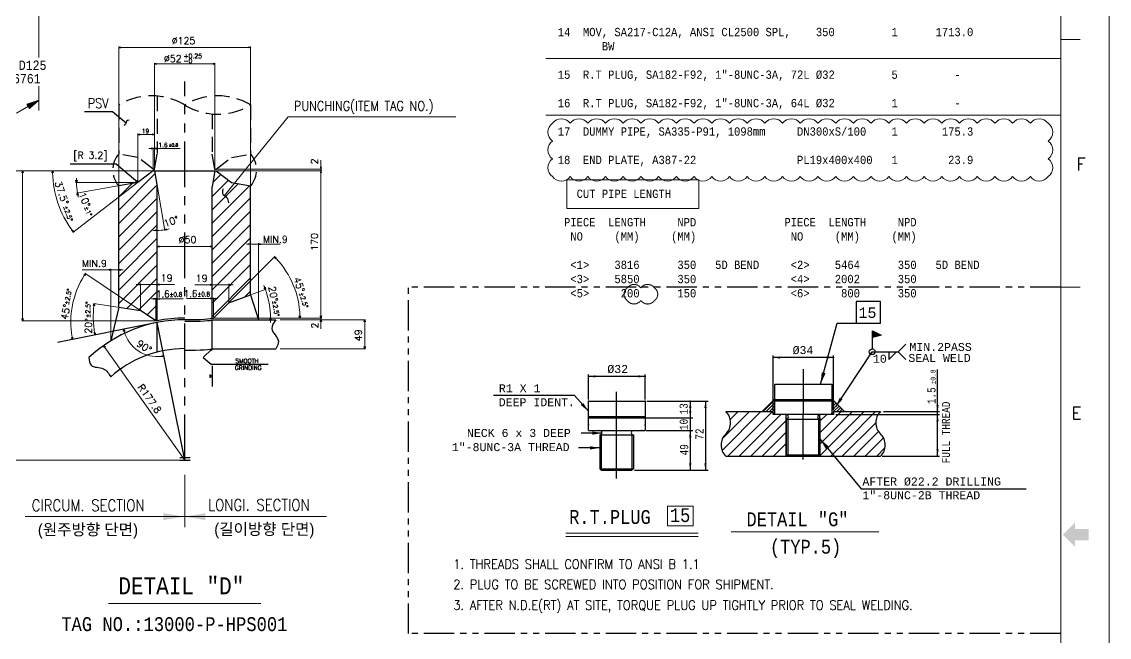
# Model space of a CAD drawing. Extents: x 0 to 841, y 0 to 594.
# Drawn here: x 527.1 to 841, y 267.4 to 445 of the extents above; entities that cross this region are included whole.
import ezdxf
from ezdxf.enums import TextEntityAlignment as Align

# ---------------------------------------------------------------- set-up
doc = ezdxf.new("R2010")
doc.units = 0
doc.header["$LTSCALE"] = 7
doc.header["$MEASUREMENT"] = 0
for name, pattern in [('HIDDEN2', [0.1875, 0.125, -0.0625]), ('PHANTOM', [2.5, 1.25, -0.25, 0.25, -0.25, 0.25, -0.25]), ('PHANTOM2', [1.25, 0.625, -0.125, 0.125, -0.125, 0.125, -0.125])]:
    doc.linetypes.add(name, pattern=pattern)
doc.layers.add('03SCHRIF', color=7, linetype='Continuous', lineweight=5)
doc.layers.add('AM_5', color=3, linetype='Continuous', lineweight=15)
for name, color, linetype in [('3', 7, 'Continuous'), ('4', 7, 'Continuous'), ('42', 7, 'Continuous'), ('7', 7, 'Continuous'), ('EMB', 7, 'Continuous'), ('FAB', 2, 'Continuous'), ('Layer 1', 7, 'Continuous'), ('MATLIST', 7, 'Continuous'), ('SUPT', 4, 'Continuous')]:
    doc.layers.add(name, color=color, linetype=linetype)
doc.styles.add('ROMANS', font='romans.shx')
doc.styles.add('TXT', font='monotxt.shx')
doc.styles.add('돋움', font='')
doc.styles.get('돋움').set_extended_font_data('Dotum')
pattern_1 = [(45, (631.4107, -62.6969), (-0.4419417, 0.4419417), [])]

# ---------------------------------------------------------------- blocks, each defined once
blk = doc.blocks.new('TRI')
at = {"lineweight": 0}
blk.add_hatch(color=4, dxfattribs=at).paths.add_polyline_path([(340.4, 360.05), (339.74, 356.85), (341.07, 356.85)])
at = {"layer": 'SUPT', "lineweight": 0}
blk.add_line((340.4, 360.05), (339.74, 356.85), dxfattribs=at)
blk.add_lwpolyline([(340.4, 360.05), (341.07, 356.85), (339.74, 356.85), (340.4, 360.05), (341.07, 356.85)], dxfattribs=at)

msp = doc.modelspace()

# ---------------------------------------------------------------- hatches: boundary and pattern name
at = {"layer": '7', "linetype": 'Continuous'}
h = msp.add_hatch(dxfattribs=at)
h.set_pattern_fill('ANSI31', color=4, scale=5, style=0)
h.set_pattern_definition(pattern_1)
h.paths.add_polyline_path([(740.84, 332.5), (743.99, 332.5), (743.99, 331.63), (744.51, 331.63), (744.51, 336.17)])
h = msp.add_hatch(dxfattribs=at)
h.set_pattern_fill('ANSI31', color=4, scale=5, style=0)
h.set_pattern_definition(pattern_1)
h.paths.add_polyline_path([(760.89, 331.63), (761.4, 331.63), (761.4, 332.5), (764.56, 332.5), (760.89, 336.17)])

# ---------------------------------------------------------------- linework, layer by layer
at = {"color": 0, "linetype": 'ByBlock', "lineweight": -2}
for p, q in [((555.06, 437.58), (555.69, 437.75)), ((555.69, 437.41), (555.06, 437.58)), ((555.06, 437.58), (555.69, 437.58)), ((592.54, 437.75), (593.16, 437.58)), ((593.16, 437.58), (592.54, 437.41)), ((593.16, 437.58), (592.54, 437.58)), ((565.38, 432.81), (566.01, 432.98)), ((566.01, 432.64), (565.38, 432.81)), ((565.38, 432.81), (566.01, 432.81)), ((582.22, 432.98), (582.84, 432.81)), ((582.84, 432.81), (582.22, 432.64)), ((582.84, 432.81), (582.22, 432.81)), ((560.61, 412.43), (561.23, 412.59)), ((561.23, 412.26), (560.61, 412.43)), ((560.61, 412.43), (561.23, 412.43)), ((564.76, 412.59), (565.38, 412.43)), ((565.38, 412.43), (564.76, 412.26)), ((565.38, 412.43), (564.76, 412.43)), ((564.36, 408.55), (564.98, 408.38)), ((564.98, 408.38), (564.36, 408.22)), ((564.98, 408.38), (564.36, 408.38)), ((565.38, 408.38), (566.01, 408.55)), ((566.01, 408.22), (565.38, 408.38)), ((565.38, 408.38), (566.01, 408.38)), ((527.17, 401.36), (527.34, 401.98)), ((527.34, 401.98), (527.51, 401.36)), ((527.34, 401.98), (527.34, 401.36)), ((535.83, 401.36), (535.99, 401.98)), ((535.99, 401.98), (536.16, 401.36)), ((535.99, 401.98), (535.99, 401.36)), ((542.88, 398.63), (542.72, 399.26)), ((543.06, 399.25), (542.88, 398.63)), ((542.88, 398.63), (542.89, 399.25)), ((560.61, 398.63), (560.02, 398.9)), ((560.61, 398.63), (560.13, 399.03)), ((560.24, 399.16), (560.61, 398.63)), ((543.1, 394.9), (543.15, 395.55)), ((543.15, 395.55), (543.43, 394.97)), ((543.15, 395.55), (543.27, 394.94)), ((541.98, 384.33), (541.47, 384.73)), ((541.98, 384.33), (541.6, 384.83)), ((541.74, 384.93), (541.98, 384.33)), ((565.55, 384.94), (566.18, 384.75)), ((566.18, 384.75), (565.55, 384.77)), ((566.18, 384.75), (565.55, 384.6)), ((568.39, 384.95), (568.97, 385.23)), ((568.39, 384.95), (569, 385.07)), ((569.03, 384.91), (568.39, 384.95)), ((566.18, 380.11), (566.8, 380.28)), ((566.8, 379.95), (566.18, 380.11)), ((566.18, 380.11), (566.8, 380.11)), ((581.43, 380.28), (582.05, 380.11)), ((582.05, 380.11), (581.43, 379.95)), ((582.05, 380.11), (581.43, 380.11)), ((592.54, 381), (593.16, 380.83)), ((593.16, 380.83), (592.54, 380.66)), ((593.16, 380.83), (592.54, 380.83)), ((595.41, 380.83), (596.04, 381)), ((596.04, 380.66), (595.41, 380.83)), ((595.41, 380.83), (596.04, 380.83)), ((600.39, 376.54), (600.07, 377.11)), ((600.07, 377.11), (600.63, 376.78)), ((600.07, 377.11), (600.51, 376.66)), ((552.19, 373.58), (552.81, 373.41)), ((555.06, 373.41), (555.69, 373.58)), ((544.98, 371.82), (545.47, 372.25)), ((545.47, 372.25), (545.13, 371.72)), ((545.47, 372.25), (545.27, 371.63)), ((552.81, 373.41), (552.19, 373.24)), ((552.81, 373.41), (552.19, 373.41)), ((555.69, 373.24), (555.06, 373.41)), ((555.06, 373.41), (555.69, 373.41)), ((560.78, 369.33), (561.4, 369.16)), ((561.4, 369.16), (560.78, 368.99)), ((561.4, 369.16), (560.78, 369.16)), ((566.18, 369.16), (566.8, 369.33)), ((566.8, 368.99), (566.18, 369.16)), ((566.18, 369.16), (566.8, 369.16)), ((581.43, 369.25), (582.05, 369.08)), ((582.05, 369.08), (581.43, 368.91)), ((582.05, 369.08), (581.43, 369.08)), ((586.83, 369.08), (587.45, 369.25)), ((587.45, 368.91), (586.83, 369.08)), ((586.83, 369.08), (587.45, 369.08)), ((597.42, 367.72), (597.05, 368.24)), ((597.42, 367.72), (597.2, 368.3)), ((597.36, 368.36), (597.42, 367.72)), ((565.15, 365.16), (565.78, 365)), ((565.78, 365), (565.15, 364.83)), ((565.78, 365), (565.15, 365)), ((566.18, 365), (566.8, 365.16)), ((566.8, 364.83), (566.18, 365)), ((566.18, 365), (566.8, 365)), ((581.43, 365.25), (582.05, 365.08)), ((582.05, 365.08), (581.43, 364.92)), ((582.05, 365.08), (581.43, 365.08)), ((582.45, 365.08), (583.08, 365.25)), ((583.08, 364.92), (582.45, 365.08)), ((582.45, 365.08), (583.08, 365.08)), ((547.77, 363.08), (548.02, 363.67)), ((548.02, 363.67), (547.93, 363.05)), ((548.02, 363.67), (548.1, 363.03)), ((527.34, 358.71), (527.17, 359.33)), ((527.51, 359.33), (527.34, 358.71)), ((527.34, 358.71), (527.34, 359.33)), ((598.7, 358.86), (598.88, 359.48)), ((598.88, 359.48), (598.87, 358.86)), ((598.88, 359.48), (599.03, 358.86)), ((607.37, 359.48), (607.2, 360.11)), ((607.53, 360.11), (607.37, 359.48)), ((607.37, 359.48), (607.37, 360.11)), ((613.46, 359.48), (613.29, 360.11)), ((613.46, 359.48), (613.29, 360.11)), ((613.29, 358.36), (613.46, 358.98)), ((613.63, 360.11), (613.46, 359.48)), ((613.46, 359.48), (613.46, 360.11)), ((613.63, 360.11), (613.46, 359.48)), ((613.46, 359.48), (613.46, 360.11)), ((613.46, 358.98), (613.63, 358.36)), ((613.46, 358.98), (613.46, 358.36)), ((625.92, 358.36), (626.09, 358.98)), ((626.09, 358.98), (626.26, 358.36)), ((626.09, 358.98), (626.09, 358.36)), ((548.23, 354.61), (547.95, 355.19)), ((548.23, 354.61), (548.11, 355.22)), ((548.28, 355.25), (548.23, 354.61)), ((556.5, 355.62), (556.52, 356.27)), ((556.52, 356.27), (556.82, 355.7)), ((556.52, 356.27), (556.66, 355.66)), ((541.72, 353.31), (541.44, 353.89)), ((541.72, 353.31), (541.6, 353.92)), ((541.77, 353.95), (541.72, 353.31)), ((550.95, 350.93), (550.72, 351.54)), ((550.72, 351.54), (551.22, 351.13)), ((550.72, 351.54), (551.08, 351.03)), ((567.46, 348.61), (568.11, 348.54)), ((568.11, 348.54), (567.49, 348.44)), ((568.11, 348.54), (567.52, 348.27)), ((581.49, 350.33), (582.05, 350.65)), ((582.05, 350.65), (581.61, 350.21)), ((582.05, 350.65), (581.73, 350.09)), ((626.09, 350.65), (625.92, 351.28)), ((626.26, 351.28), (626.09, 350.65)), ((626.09, 350.65), (626.09, 351.28))]:
    msp.add_line(p, q, dxfattribs=at)
at = {"linetype": 'ByBlock'}
msp.add_line((545.18, 419.03), (553.31, 419.03), dxfattribs=at)
at = {"linetype": 'Continuous'}
msp.add_line((553.31, 419.03), (557.18, 415.79), dxfattribs=at)
at = {"color": 6, "linetype": 'Continuous', "lineweight": 0, "flags": 128}
msp.add_lwpolyline([(709.73, 364.56, 0, 0, 0.520567), (709.73, 364.56, 0, 0, 0.520567), (709.73, 364.56, 0.3, 0.3, 0.520567), (709.73, 368.16, 0.3, 0.3, 0.520567), (709.73, 368.16, 0.3, 0.3, 0.520567), (705.79, 368.16, 0.3, 0.3, 0.520567), (701.86, 368.16, 0.3, 0.3, 0.520567), (701.86, 368.16, 0.3, 0.3, 0.520567), (701.86, 364.56, 0.3, 0.3, 0.520567), (701.86, 364.56, 0.3, 0.3, 0.520567), (705.79, 364.56, 0.3, 0.3, 0.520567), (709.73, 364.56, 0.3, 0.3, 0.520567)], format="xyseb", dxfattribs=at)
at = {"linetype": 'ByBlock'}
for points in [[(558.04, 416.56), (557.31, 416.25), (557.12, 415.6), (556.51, 415.05)], [(585.13, 396.73), (585.15, 395.16), (586.22, 394.3), (586.77, 392.74)]]:
    msp.add_spline(points, degree=3, dxfattribs=at)
at = {"layer": '03SCHRIF', "color": 2, "linetype": 'Continuous', "lineweight": 0}
msp.add_line((731.89, 297.81, 0), (774.47, 297.81, 0), dxfattribs=at)
at = {"layer": '4'}
for p, q in [((582.05, 342.73), (581.33, 343.11)), ((581.33, 343.11), (581.33, 342.34)), ((581.33, 342.34), (582.05, 342.73))]:
    msp.add_line(p, q, dxfattribs=at)
at = {"layer": '42', "color": 3, "linetype": 'Continuous', "lineweight": 0}
for p, q in [((826.93, 439.85), (832.65, 439.85)), ((826.93, 368.43), (832.65, 368.43))]:
    msp.add_line(p, q, dxfattribs=at)
for points in [[(0, 0), (841, 0), (841, 594), (0, 594)], [(35, 580), (827, 580), (827, 14), (35, 14)]]:
    msp.add_lwpolyline(points, close=True, dxfattribs=at)
for points in [[(827.59, 297), (831.16, 300.56), (831.16, 293.43)], [(831.16, 298.6), (835.1, 298.6), (831.16, 295.39), (835.1, 295.39)]]:
    msp.add_solid(points, dxfattribs=at)
at = {"layer": '7', "color": 4, "linetype": 'Continuous'}
for p, q in [((767.94, 364.27, 0), (767.94, 358.04, 0)), ((775, 364.27, 0), (767.94, 364.27, 0)), ((775, 358.04, 0), (775, 364.27, 0)), ((757.67, 340.41, 0), (762.42, 358.04, 0)), ((762.42, 358.04, 0), (767.94, 358.04, 0)), ((767.94, 358.04, 0), (775, 358.04, 0)), ((767.94, 358.04, 0), (775, 358.04, 0)), ((772.69, 353.83, 0), (772.69, 355.82, 0)), ((772.69, 355.82, 0), (775.13, 354.58, 0)), ((772.69, 350.6, 0), (772.69, 354.82, 0)), ((775.13, 354.58, 0), (772.69, 353.83, 0)), ((782.26, 351.98, 0), (780.05, 349.77, 0)), ((743.99, 332.94, 0), (743.99, 348.69, 0)), ((762.09, 333.9, 0), (772.58, 349.77, 0)), ((772.58, 349.77, 0), (780.05, 349.77, 0)), ((779.62, 349.77, 0), (777.41, 347.56, 0)), ((777.41, 349.77, 0), (779.62, 349.77, 0)), ((777.41, 349.77, 0), (777.41, 347.56, 0)), ((782.26, 347.56, 0), (780.05, 349.77, 0)), ((761.4, 348.11, 0), (743.99, 348.11, 0)), ((690.67, 335.95, 0), (690.67, 343.24, 0)), ((707.05, 342.65, 0), (690.67, 342.65, 0)), ((707.05, 335.95, 0), (707.05, 343.24, 0)), ((752.69, 318.66, 0), (752.7, 344.72, 0)), ((791.43, 332.47, 0), (791.43, 344.64, 0)), ((744.51, 340.41, 0), (760.89, 340.41, 0)), ((744.51, 331.63, 0), (744.51, 340.41, 0)), ((760.89, 340.41, 0), (760.89, 331.63, 0)), ((686.63, 337.15, 0), (663.26, 337.15, 0)), ((690.67, 332.59, 0), (686.63, 337.15, 0)), ((698.79, 313.21, 0), (698.81, 338.24, 0)), ((744.51, 336.17, 0), (740.84, 332.5, 0)), ((744.51, 335.96, 0), (760.89, 335.96, 0)), ((760.89, 336.17, 0), (764.57, 332.48, 0)), ((690.67, 335.5, 0), (707.05, 335.5, 0)), ((690.67, 327.05, 0), (690.67, 335.5, 0)), ((707.05, 335.5, 0), (707.05, 327.05, 0)), ((707.49, 335.5, 0), (725.18, 335.5, 0)), ((720.05, 335.5, 0), (720.05, 315.62, 0)), ((724.45, 335.5, 0), (724.45, 315.62, 0)), ((744.51, 335.63, 0), (760.89, 335.63, 0)), ((690.67, 331.05, 0), (707.05, 331.05, 0)), ((690.67, 330.72, 0), (707.05, 330.72, 0)), ((707.29, 330.72, 0), (720.78, 330.72, 0)), ((729.24, 321.27, 0), (740.47, 332.5, 0)), ((729.36, 324.7, 0), (737.16, 332.5, 0)), ((730.33, 332.5, 0), (743.99, 332.5, 0)), ((730.4, 332.42, 0), (730.48, 332.5, 0)), ((730.44, 332.39, 0), (730.55, 332.5, 0)), ((730.89, 319.62, 0), (743.77, 332.5, 0)), ((731.59, 330.24, 0), (733.85, 332.5, 0)), ((734.2, 319.62, 0), (746.21, 331.63, 0)), ((737.5, 319.62, 0), (747.77, 329.89, 0)), ((743.99, 331.63, 0), (743.99, 332.5, 0)), ((761.4, 331.63, 0), (743.99, 331.63, 0)), ((747.77, 319.62, 0), (747.77, 331.63, 0)), ((747.77, 330.65, 0), (747.77, 320.03, 0)), ((747.77, 330.34, 0), (757.5, 330.34, 0)), ((748.18, 330.34, 0), (748.18, 319.62, 0)), ((757.06, 330.34, 0), (757.06, 319.62, 0)), ((757.5, 326.39, 0), (763.61, 332.5, 0)), ((757.5, 323.08, 0), (766.91, 332.5, 0)), ((757.5, 329.69, 0), (759.43, 331.63, 0)), ((757.5, 319.62, 0), (757.5, 331.63, 0)), ((757.5, 330.65, 0), (757.5, 320.03, 0)), ((761.4, 332.5, 0), (774.97, 332.5, 0)), ((761.4, 332.5, 0), (761.4, 331.63, 0)), ((762.05, 331.63, 0), (792.02, 331.63, 0)), ((762.06, 324.34, 0), (770.22, 332.5, 0)), ((765.31, 324.28, 0), (773.52, 332.5, 0)), ((775.79, 332.5, 0), (792.02, 332.5, 0)), ((791.43, 319.62, 0), (791.43, 332.5, 0)), ((690.67, 327.05, 0), (707.05, 327.05, 0)), ((707.29, 327.05, 0), (720.78, 327.05, 0)), ((740.81, 319.62, 0), (747.77, 326.58, 0)), ((763.95, 319.62, 0), (773.6, 329.27, 0)), ((767.25, 319.62, 0), (774.38, 326.75, 0)), ((694.64, 326.3, 0), (688.55, 326.3, 0)), ((693.93, 325.76, 0), (693.93, 316.03, 0)), ((693.93, 325.76, 0), (703.65, 325.76, 0)), ((694.33, 325.76, 0), (694.33, 315.62, 0)), ((703.22, 325.76, 0), (703.22, 315.62, 0)), ((703.65, 325.76, 0), (703.65, 316.03, 0)), ((757.5, 324.63, 0), (769.38, 310.26, 0)), ((757.5, 319.78, 0), (762.06, 324.34, 0)), ((760.64, 319.62, 0), (765.31, 324.28, 0)), ((770.56, 319.62, 0), (775.84, 324.89, 0)), ((693.93, 322.03, 0), (687.83, 322.03, 0)), ((744.11, 319.62, 0), (747.77, 323.27, 0)), ((773.87, 319.62, 0), (776.26, 322.01, 0)), ((730.33, 319.62, 0), (774.97, 319.62, 0)), ((747.77, 320.03, 0), (757.5, 320.03, 0)), ((747.77, 320.03, 0), (748.18, 319.62, 0)), ((748.18, 319.62, 0), (757.06, 319.62, 0)), ((757.5, 320.03, 0), (757.06, 319.62, 0)), ((775.42, 319.62, 0), (792.02, 319.62, 0)), ((693.93, 316.03, 0), (703.65, 316.03, 0)), ((693.93, 316.03, 0), (694.33, 315.62, 0)), ((694.33, 315.62, 0), (703.22, 315.62, 0)), ((703.65, 316.03, 0), (703.22, 315.62, 0)), ((703.92, 315.62, 0), (725.18, 315.62, 0)), ((769.38, 310.26, 0), (817.04, 310.26, 0))]:
    msp.add_line(p, q, dxfattribs=at)
msp.add_circle((772.58, 349.77, 0), 0.837, dxfattribs=at)
for centre, radius, start, end in [((727.23, 329.28, 0), 4.47, 313.8795, 46.1205), ((747.77, 330.99, 0), 0.642, 270, 90), ((757.5, 330.99, 0), 0.642, 90, 270), ((778.06, 329.28, 0), 4.47, 133.8795, 226.1205), ((693.93, 326.4, 0), 0.642, 270, 90), ((703.65, 326.4, 0), 0.642, 90, 270), ((733.42, 322.84, 0), 4.47, 133.8795, 226.1205), ((771.87, 322.84, 0), 4.47, 313.8795, 46.1205)]:
    msp.add_arc(centre, radius, start, end, dxfattribs=at)
for p in [(761.4, 348.11, 0), (707.05, 342.65, 0), (690.67, 335.5, 0), (707.05, 335.5, 0), (707.05, 335.5, 0), (720.05, 335.5, 0), (791.43, 333.2, 0), (720.05, 330.72, 0), (760.89, 331.93, 0), (791.43, 331.63, 0), (690.67, 328.69, 0), (706.11, 327.05, 0), (707.05, 328.69, 0), (757.06, 320.03, 0), (703.22, 316.03, 0), (720.05, 315.62, 0), (720.05, 315.62, 0)]:
    msp.add_point(p, dxfattribs=at)
for points in [[(772.69, 355.82, 0), (772.69, 353.83, 0), (775.13, 354.58, 0)], [(745.96, 348.43, 0), (745.96, 347.78, 0), (743.99, 348.11, 0)], [(759.43, 348.43, 0), (759.43, 347.78, 0), (761.4, 348.11, 0)], [(692.64, 342.98, 0), (692.64, 342.33, 0), (690.67, 342.65, 0)], [(705.07, 342.98, 0), (705.07, 342.33, 0), (707.05, 342.65, 0)], [(759.11, 343.56, 0), (757.67, 340.41, 0), (758.01, 343.85, 0)], [(689.15, 335.01, 0), (688.45, 334.39, 0), (690.67, 332.59, 0)], [(719.72, 333.53, 0), (720.38, 333.53, 0), (720.05, 335.5, 0)], [(724.12, 333.58, 0), (724.78, 333.58, 0), (724.45, 335.55, 0)], [(791.1, 334.44, 0), (791.76, 334.44, 0), (791.43, 332.47, 0)], [(720.38, 332.69, 0), (719.72, 332.69, 0), (720.05, 330.72, 0)], [(791.1, 329.66, 0), (791.76, 329.66, 0), (791.43, 331.63, 0)], [(691.82, 326.77, 0), (691.82, 325.83, 0), (694.64, 326.3, 0)], [(719.72, 325.08, 0), (720.38, 325.08, 0), (720.05, 327.05, 0)], [(759.24, 321.63, 0), (757.5, 324.63, 0), (760.11, 322.36, 0)], [(691.11, 322.5, 0), (691.11, 321.56, 0), (693.93, 322.03, 0)], [(791.1, 321.59, 0), (791.76, 321.59, 0), (791.43, 319.62, 0)], [(719.72, 317.59, 0), (720.38, 317.59, 0), (720.05, 315.62, 0)], [(724.12, 317.59, 0), (724.78, 317.59, 0), (724.45, 315.62, 0)]]:
    msp.add_solid(points, dxfattribs=at)
at = {"layer": 'AM_5', "color": 4}
for p, q in [((555.06, 397.9), (555.06, 437.83)), ((555.69, 437.58), (592.54, 437.58)), ((593.16, 397.9), (593.16, 437.83)), ((565.38, 402.23), (565.38, 433.06)), ((566.01, 432.81), (582.22, 432.81)), ((582.84, 402.23), (582.84, 433.06)), ((604.01, 417.49), (585.61, 394.87)), ((652.38, 417.49), (604.01, 417.49)), ((560.61, 398.88), (560.61, 412.68)), ((564.76, 412.43), (561.23, 412.43)), ((565.38, 402.23), (565.38, 412.68)), ((564.36, 408.38), (563.73, 408.38)), ((564.98, 402.23), (564.98, 408.63)), ((564.98, 408.38), (565.38, 408.38)), ((565.38, 402.23), (565.38, 408.63)), ((566.01, 408.38), (572.84, 408.38)), ((613.46, 403.11), (613.46, 405.07)), ((564.73, 401.98), (516.12, 401.98)), ((564.73, 401.98), (527.09, 401.98)), ((564.73, 401.98), (535.74, 401.98)), ((583.49, 402.48), (613.71, 402.48)), ((583.49, 401.98), (613.71, 401.98)), ((583.49, 401.98), (613.71, 401.98)), ((613.46, 402.48), (613.29, 403.11)), ((613.29, 401.36), (613.46, 401.98)), ((613.29, 401.36), (613.46, 401.98)), ((613.63, 403.11), (613.46, 402.48)), ((613.46, 402.48), (613.46, 403.11)), ((613.46, 402.48), (613.46, 401.98)), ((613.46, 401.98), (613.63, 401.36)), ((613.46, 401.98), (613.46, 401.36)), ((613.46, 401.98), (613.63, 401.36)), ((613.46, 401.98), (613.46, 401.36)), ((527.34, 401.36), (527.34, 359.33)), ((613.46, 360.11), (613.46, 401.36)), ((613.46, 401.36), (613.46, 400.73)), ((560.41, 398.48), (541.78, 384.18)), ((560.36, 398.63), (542.63, 398.63)), ((554.82, 397.61), (542.9, 395.51)), ((566.22, 397.24), (568.43, 384.7)), ((566.18, 358.96), (566.18, 380.36)), ((566.8, 380.11), (581.43, 380.11)), ((582.05, 359.73), (582.05, 380.36)), ((592.54, 380.83), (591.91, 380.83)), ((593.16, 366.42), (593.16, 381.08)), ((595.41, 380.83), (593.16, 380.83)), ((595.41, 359.23), (595.41, 381.08)), ((596.04, 380.83), (601.69, 380.83)), ((587, 364.04), (600.25, 377.29)), ((552.81, 353.18), (552.81, 373.66)), ((555.06, 362.84), (555.06, 373.66)), ((552.19, 373.41), (544.54, 373.41)), ((561.19, 361.76), (545.26, 372.39)), ((552.81, 373.41), (555.06, 373.41)), ((555.69, 373.41), (556.31, 373.41)), ((560.78, 369.16), (560.15, 369.16)), ((561.4, 361.88), (561.4, 369.41)), ((561.4, 369.16), (566.18, 369.16)), ((566.18, 358.96), (566.18, 369.41)), ((566.8, 369.16), (571.2, 369.16)), ((581.43, 369.08), (577.03, 369.08)), ((582.05, 359.73), (582.05, 369.33)), ((586.83, 369.08), (582.05, 369.08)), ((586.83, 364.11), (586.83, 369.33)), ((587.45, 369.08), (588.08, 369.08)), ((593.4, 366.25), (597.66, 367.8)), ((565.15, 365), (564.53, 365)), ((565.78, 358.96), (565.78, 365.25)), ((565.78, 365), (566.18, 365)), ((566.18, 358.96), (566.18, 365.25)), ((566.8, 365), (573.63, 365)), ((581.43, 365.08), (574.6, 365.08)), ((582.05, 359.73), (582.05, 365.33)), ((582.05, 365.08), (582.45, 365.08)), ((582.45, 359.73), (582.45, 365.33)), ((583.08, 365.08), (583.7, 365.08)), ((554.82, 362.63), (547.77, 363.71)), ((565.53, 358.71), (527.09, 358.71)), ((582.7, 359.48), (607.62, 359.48)), ((582.7, 359.48), (599.13, 359.48)), ((582.7, 359.48), (613.71, 359.48)), ((582.7, 359.48), (613.71, 359.48)), ((601.68, 358.98), (626.34, 358.98)), ((613.46, 360.11), (613.46, 360.73)), ((613.46, 359.48), (613.46, 358.98)), ((613.46, 358.36), (613.46, 356.4)), ((626.09, 351.28), (626.09, 358.36)), ((551.08, 351.03), (574.11, 318.51)), ((601.68, 350.65), (626.34, 350.65)), ((573.86, 318.51), (516.12, 318.51)), ((574.11, 314.3), (574.11, 299.11)), ((528.09, 302.19), (615.03, 302.19))]:
    msp.add_line(p, q, dxfattribs=at)
for centre, radius, start, end in [((564.98, 401.98), 29, 181.2351, 216.2649), ((560.61, 398.63), 17.73, 175.96, 177.98), ((560.61, 398.63), 17.73, 180, 190), ((560.61, 398.63), 17.73, 192.02, 194.04), ((566.18, 397.48), 12.73, 264.3736, 267.1868), ((566.18, 397.48), 12.73, 270, 280), ((566.18, 397.48), 12.73, 282.8132, 285.6264), ((582.45, 359.48), 24.92, 1.4368, 43.5632), ((566.46, 358.26), 25.23, 147.7285, 189.8895), ((574.81, 359.48), 24.07, 21.4878, 22.9756), ((574.81, 359.48), 24.07, 0, 20), ((573.82, 359.73), 26.1, 172.6811, 189.9369), ((574.81, 359.48), 24.07, 357.0244, 358.5122), ((566.18, 358.2), 9.85, 194.9462, 277.6723)]:
    msp.add_arc(centre, radius, start, end, dxfattribs=at)
for points in [[(567.94, 303.19), (567.94, 301.18), (573.95, 302.19)], [(574.06, 302.2), (574.06, 302.17), (573.95, 302.19)], [(574, 302.21), (574, 302.18), (574.11, 302.19)], [(580.12, 303.2), (580.12, 301.19), (574.11, 302.19)]]:
    msp.add_solid(points, dxfattribs=at)
at = {"layer": 'EMB', "color": 2, "linetype": 'Continuous', "lineweight": 0}
for p, q in [((678.39, 434.39), (826.89, 434.39)), ((678.39, 417.99), (826.89, 417.99)), ((684.39, 399.32), (722.49, 399.32))]:
    msp.add_line(p, q, dxfattribs=at)
msp.add_lwpolyline([(684.39, 399.32), (684.39, 391.12), (722.49, 391.12), (722.49, 399.32)], dxfattribs=at)
at = {"layer": 'FAB', "color": 4, "linetype": 'PHANTOM'}
for p, q in [((826.93, 368.43), (638.75, 368.43)), ((638.75, 268.43), (638.75, 368.43)), ((826.93, 268.43), (638.75, 268.43))]:
    msp.add_line(p, q, dxfattribs=at)
at = {"layer": 'FAB', "color": 4}
msp.add_line((761.4, 332.94, 0), (761.4, 348.69, 0), dxfattribs=at)
at = {"layer": 'FAB', "color": 2, "linetype": 'Continuous', "lineweight": 0}
for p, q in [((713.5, 305.23), (713.5, 299.57)), ((720.92, 305.23), (713.5, 305.23)), ((720.92, 299.57), (720.92, 305.23)), ((713.5, 299.57), (720.92, 299.57)), ((684.1, 297.4), (722.35, 297.4)), ((684.1, 296.43), (722.35, 296.43))]:
    msp.add_line(p, q, dxfattribs=at)
at = {"layer": 'FAB', "linetype": 'Continuous', "lineweight": 0}
msp.add_line((552.11, 277.11), (596.11, 277.11), dxfattribs=at)
at = {"layer": 'FAB', "color": 4}
msp.add_solid([(764, 336.02, 0), (763.21, 336.53, 0), (762.09, 333.9, 0)], dxfattribs=at)
at = {"layer": 'Layer 1', "color": 1, "linetype": 'PHANTOM2', "ltscale": 3}
for p, q in [((574.11, 318.51), (574.11, 427.7)), ((572.67, 319.26), (575.65, 319.26)), ((572.67, 318.51), (575.65, 318.51))]:
    msp.add_line(p, q, dxfattribs=at)
at = {"layer": 'Layer 1', "color": 6, "linetype": 'HIDDEN2', "ltscale": 5}
for p, q in [((555.06, 420.95), (555.06, 406.82)), ((566.18, 423.54), (566.18, 406.99)), ((593.16, 420.95), (593.16, 406.82)), ((582.05, 418.36), (582.05, 406.99)), ((560.61, 405.84), (555.06, 406.82)), ((564.98, 402.48), (560.61, 405.84)), ((565.38, 402.48), (566.18, 406.99)), ((582.84, 402.48), (582.05, 406.99)), ((583.24, 402.48), (587.62, 405.84)), ((587.62, 405.84), (593.16, 406.82)), ((565.38, 402.48), (564.98, 402.48)), ((582.84, 402.48), (583.24, 402.48))]:
    msp.add_line(p, q, dxfattribs=at)
at = {"layer": 'Layer 1', "color": 4, "ltscale": 50}
for p, q in [((554.32, 403.92), (541.09, 403.92)), ((560.61, 398.63), (554.32, 403.92)), ((566.18, 358.2), (537.41, 352.45)), ((574.11, 318.51), (566.18, 358.2)), ((582.05, 350.65), (579.48, 348.11)), ((579.48, 348.11), (581.72, 346.14)), ((581.72, 346.14), (598.19, 346.14)), ((582.05, 345.72), (582.05, 339.74))]:
    msp.add_line(p, q, dxfattribs=at)
at = {"layer": 'Layer 1', "color": 3, "ltscale": 50}
for p, q in [((564.98, 401.98), (560.61, 398.63)), ((565.38, 401.98), (564.98, 401.98)), ((565.38, 401.98), (566.18, 397.48)), ((582.84, 401.98), (582.05, 397.48)), ((582.84, 401.98), (583.24, 401.98)), ((583.24, 401.98), (587.62, 398.63)), ((560.61, 398.63), (555.06, 397.65)), ((555.06, 362.59), (555.06, 397.65)), ((566.18, 358.71), (566.18, 397.48)), ((582.05, 359.48), (582.05, 397.48)), ((587.62, 398.63), (593.16, 397.65)), ((593.16, 366.17), (593.16, 397.65)), ((586.83, 363.86), (593.16, 366.17)), ((555.06, 362.59), (561.4, 361.63)), ((565.78, 358.71), (561.4, 361.63)), ((582.45, 359.48), (586.83, 363.86)), ((566.18, 358.71), (565.78, 358.71)), ((582.05, 359.48), (582.45, 359.48))]:
    msp.add_line(p, q, dxfattribs=at)
at = {"layer": 'Layer 1', "ltscale": 50}
for p, q in [((565.38, 401.98), (582.84, 401.98)), ((593.16, 366.17), (595.41, 358.98)), ((555.06, 362.59), (552.81, 352.93)), ((566.18, 349.66), (566.18, 358.2)), ((582.05, 358.98), (600.43, 358.98)), ((582.05, 350.65), (582.05, 358.98)), ((582.05, 350.65), (600.43, 350.65))]:
    msp.add_line(p, q, dxfattribs=at)
at = {"layer": 'Layer 1', "color": 3, "ltscale": 0.1}
for p, q in [((555.06, 390.64), (565.54, 401.11)), ((582.05, 394.56), (586.77, 399.28)), ((582.25, 398.6), (584.6, 400.95)), ((555.06, 394.48), (558.91, 398.33)), ((555.06, 386.79), (566.11, 397.84)), ((582.05, 390.71), (589.62, 398.28)), ((582.05, 386.87), (592.88, 397.7)), ((555.06, 382.95), (566.18, 394.06)), ((582.05, 383.02), (593.16, 394.13)), ((555.06, 379.1), (566.18, 390.22)), ((582.05, 379.18), (593.16, 390.29)), ((555.06, 375.26), (566.18, 386.37)), ((582.05, 375.33), (593.16, 386.44)), ((555.06, 371.41), (566.18, 382.53)), ((582.05, 371.49), (593.16, 382.6)), ((555.06, 367.57), (566.18, 378.68)), ((582.05, 367.64), (593.16, 378.75)), ((555.06, 363.72), (566.18, 374.84)), ((582.05, 363.8), (593.16, 374.91)), ((557.42, 362.23), (566.18, 370.99)), ((582.05, 359.95), (593.16, 371.06)), ((560.75, 361.72), (566.18, 367.15)), ((591.51, 365.56), (593.16, 367.22)), ((563.26, 360.39), (566.18, 363.3)), ((565.57, 358.85), (566.18, 359.46))]:
    msp.add_line(p, q, dxfattribs=at)
at = {"layer": 'Layer 1', "color": 6, "linetype": 'HIDDEN2', "ltscale": 5}
for centre, radius, start, end in [((564.59, 405.22), 18.38, 58.7951, 121.2049), ((583.64, 405.22), 18.38, 58.7951, 121.2049), ((583.64, 436.67), 18.38, 238.7951, 301.2049), ((560.32, 402.23), 6.97, 138.8996, 221.1004), ((587.91, 402.23), 6.97, 318.8996, 41.1004)]:
    msp.add_arc(centre, radius, start, end, dxfattribs=at)
at = {"layer": 'Layer 1', "ltscale": 50}
for radius, end in [(40.48, 133.0601), (40.98, 101.1697), (32.15, 131.6389)]:
    msp.add_arc((574.11, 318.51), radius, 90, end, dxfattribs=at)
for centre in [(574.11, 359.48), (574.11, 358.98), (574.11, 350.65)]:
    msp.add_ellipse(centre, major_axis=(7.94, 0), ratio=0.055634, start_param=4.712389, end_param=6.283185, dxfattribs=at)
for points in [[(600.43, 358.98), (599.26, 356.44), (601.15, 352.82), (600.43, 350.65)], [(546.48, 348.08), (547.13, 345.89), (550.67, 344.85), (552.75, 342.53)]]:
    msp.add_spline(points, degree=3, dxfattribs=at)
at = {"layer": 'SUPT', "linetype": 'Continuous', "lineweight": 0}
for p, q in [((532.06, 455.14), (532.06, 434.65)), ((532.06, 426.35), (532.06, 419.36)), ((532.06, 422.36), (525.53, 418.59))]:
    msp.add_line(p, q, dxfattribs=at)
at = {"layer": 'SUPT', "color": 1, "linetype": 'Continuous', "lineweight": 0, "flags": 128}
msp.add_lwpolyline([(680.28, 415.67, 0.520567), (680.28, 415.67, 0.520567), (680.28, 415.67, 0.520567), (680.28, 410.55, 0.520567), (680.28, 405.42, 0.520567), (680.28, 400.29, 0.520567), (680.28, 400.29, 0.520567), (685.39, 400.29, 0.520567), (690.49, 400.29, 0.520567), (695.6, 400.29, 0.520567), (700.71, 400.29, 0.520567), (705.82, 400.29, 0.520567), (710.93, 400.29, 0.520567), (716.04, 400.29, 0.520567), (721.15, 400.29, 0.520567), (726.26, 400.29, 0.520567), (731.37, 400.29, 0.520567), (736.48, 400.29, 0.520567), (741.59, 400.29, 0.520567), (746.7, 400.29, 0.520567), (751.81, 400.29, 0.520567), (756.92, 400.29, 0.520567), (762.03, 400.29, 0.520567), (767.14, 400.29, 0.520567), (772.24, 400.29, 0.520567), (777.35, 400.29, 0.520567), (782.46, 400.29, 0.520567), (787.57, 400.29, 0.520567), (792.68, 400.29, 0.520567), (797.79, 400.29, 0.520567), (802.9, 400.29, 0.520567), (808.01, 400.29, 0.520567), (813.12, 400.29, 0.520567), (818.23, 400.29, 0.520567), (823.34, 400.29, 0.520567), (823.34, 400.29, 0.520567), (823.34, 405.42, 0.520567), (823.34, 410.55, 0.520567), (823.34, 415.67, 0.520567), (823.34, 415.67, 0.520567), (818.23, 415.67, 0.520567), (813.12, 415.67, 0.520567), (808.01, 415.67, 0.520567), (802.9, 415.67, 0.520567), (797.79, 415.67, 0.520567), (792.68, 415.67, 0.520567), (787.57, 415.67, 0.520567), (782.46, 415.67, 0.520567), (777.35, 415.67, 0.520567), (772.24, 415.67, 0.520567), (767.14, 415.67, 0.520567), (762.03, 415.67, 0.520567), (756.92, 415.67, 0.520567), (751.81, 415.67, 0.520567), (746.7, 415.67, 0.520567), (741.59, 415.67, 0.520567), (736.48, 415.67, 0.520567), (731.37, 415.67, 0.520567), (726.26, 415.67, 0.520567), (721.15, 415.67, 0.520567), (716.04, 415.67, 0.520567), (710.93, 415.67, 0.520567), (705.82, 415.67, 0.520567), (700.71, 415.67, 0.520567), (695.6, 415.67, 0.520567), (690.49, 415.67, 0.520567), (685.39, 415.67, 0.520567), (680.28, 415.67, 0.520567)], format="xyb", dxfattribs=at)

# ---------------------------------------------------------------- block references
at = {"layer": 'SUPT', "linetype": 'Continuous', "lineweight": 0, "xscale": 1.125000000000087, "yscale": 1.125000000000087, "zscale": 1.125000000000087, "rotation": 299.8899551977734}
msp.add_blockref('TRI', (-9.96, 552.52), dxfattribs=at)

# ---------------------------------------------------------------- texts
at = {"color": 2, "linetype": 'Continuous', "style": 'ROMANS', "width": 0.85}
for s, height, p in [('PSV', 2.8, (546.15, 420.06)), ('PUNCHING(ITEM TAG NO.)', 2.8, (605.66, 419.3)), ('CIRCUM. SECTION', 3.3, (529.96, 303.79)), ('LONGI. SECTION', 3.3, (580.87, 303.91))]:
    msp.add_text(s, height=height, dxfattribs=at).set_placement(p)
at = {"color": 2, "linetype": 'Continuous', "style": '돋움'}
for s, p in [('(원주방향 단면)', (531.73, 296.82)), ('(길이방향 단면)', (582.64, 296.94))]:
    msp.add_text(s, height=3.3, dxfattribs=at).set_placement(p)
at = {"layer": '03SCHRIF', "color": 2, "linetype": 'Continuous', "lineweight": 0, "style": 'ROMANS', "width": 0.900003}
for s, p in [('1. THREADS SHALL CONFIRM TO ANSI B 1.1', (651.65, 287.14)), ('2. PLUG TO BE SCREWED INTO POSITION FOR SHIPMENT.', (651.65, 281.29)), ('3. AFTER N.D.E(RT) AT SITE, TORQUE PLUG UP TIGHTLY PRIOR TO SEAL WELDING.', (651.65, 275.32))]:
    msp.add_text(s, height=2.6881, dxfattribs=at).set_placement(p)
at = {"layer": '3', "color": 2, "linetype": 'Continuous', "lineweight": 0, "style": 'TXT', "width": 0.851861}
for s, p in [('350XO.D125', (514.3, 431.07)), ('FL +36761', (514.61, 427.2))]:
    msp.add_text(s, height=2.7, dxfattribs=at).set_placement(p)
at = {"layer": '42', "color": 3, "linetype": 'Continuous', "lineweight": 0, "style": 'ROMANS', "width": 1.001449}
for s, p in [('F', (832.85, 403.88)), ('E', (831.55, 332.07))]:
    msp.add_text(s, height=3.57, dxfattribs=at).set_placement(p, align=Align.MIDDLE)
at = {"layer": 'AM_5', "color": 2, "style": 'ROMANS'}
for s, height, p in [('∅125', 2, (570.35, 438.49)), ('∅52', 2, (568.11, 433.34)), ('19', 1.25, (561.74, 412.8)), ('∅50', 2, (572.36, 381.09)), ('19', 2, (567.2, 370.04)), ('19', 2, (577.3, 369.95))]:
    msp.add_text(s, height=height, dxfattribs=at).set_placement(p)
at = {"layer": 'AM_5', "color": 3, "style": 'ROMANS'}
for s, p in [('+0.25', (573.78, 434.43)), ('-0', (573.78, 433.02))]:
    msp.add_text(s, height=1.3, dxfattribs=at).set_placement(p)
at = {"layer": 'AM_5', "color": 2, "linetype": 'Continuous', "style": 'ROMANS'}
for s, height, p in [('1.6', 1.25, (566.52, 408.76)), ('MIN.9', 2, (596.67, 381.21)), ('MIN.9', 2, (544.44, 374.23))]:
    msp.add_text(s, height=height, dxfattribs=at).set_placement(p)
at = {"layer": 'AM_5', "color": 3, "linetype": 'Continuous', "style": 'ROMANS'}
msp.add_text('±0.8', height=0.887, dxfattribs=at).set_placement((569.5, 408.94))
at = {"layer": 'AM_5', "color": 2, "linetype": 'Continuous', "style": 'ROMANS'}
for s, rotation, p in [('2', 90, (612.58, 403.81)), ('37.5°', 288.75, (536.55, 398.58)), ('10°', 291.6078, (543.47, 395.3)), ('10°', 18.5991, (568.43, 385.72)), ('170', 90, (612.58, 378.86)), ('45°', 287.9191, (605.52, 370.94)), ('20°', 280, (598.31, 368.46)), ('45°', 78.809, (540.3, 358.88)), ('20°', 88.9211, (547.29, 354.95)), ('2', 90, (612.68, 356.47)), ('90°', 326.3092, (560.03, 351.63)), ('R177.8', 305.305, (560.41, 339.5))]:
    msp.add_text(s, height=2, rotation=rotation, dxfattribs=at).set_placement(p)
at = {"layer": 'AM_5', "color": 3, "linetype": 'Continuous', "style": 'ROMANS'}
for s, rotation, p in [('±2.5°', 288.75, (539.1, 391.69)), ('±1°', 291.6078, (545.09, 391.47)), ('±2.5°', 78.809, (540.61, 363.2)), ('±2.5°', 280, (599.38, 364.48)), ('±2.5°', 287.9191, (607.13, 366.71)), ('±2.5°', 88.9211, (546.79, 359.52))]:
    msp.add_text(s, height=1.3, rotation=rotation, dxfattribs=at).set_placement(p)
at = {"layer": 'AM_5', "color": 2, "linetype": 'Continuous', "style": 'ROMANS', "width": 0.9}
for p in [(565.87, 365.45), (573.91, 365.54)]:
    msp.add_text('1.6', height=2, dxfattribs=at).set_placement(p)
at = {"layer": 'AM_5', "color": 3, "linetype": 'Continuous', "style": 'ROMANS', "width": 0.9}
for p in [(569.77, 365.63), (577.81, 365.72)]:
    msp.add_text('±0.8', height=1.3, dxfattribs=at).set_placement(p)
at = {"layer": 'AM_5', "color": 2, "style": 'ROMANS'}
msp.add_text('49', height=2, rotation=90, dxfattribs=at).set_placement((625.22, 352.79))
at = {"layer": 'EMB', "color": 2, "linetype": 'Continuous', "lineweight": 0, "style": 'TXT', "width": 0.875}
for s, p in [('14  MOV, SA217-C12A, ANSI CL2500 SPL,    350         1      1713.0', (681.8, 440.8)), ('       BW', (681.8, 436.7)), ('15  R.T PLUG, SA182-F92, 1"-8UNC-3A, 72L %%C32         5         -  ', (681.8, 428.5)), ('16  R.T PLUG, SA182-F92, 1"-8UNC-3A, 64L %%C32         1         -  ', (681.8, 420.3)), ('17  DUMMY PIPE, SA335-P91, 1098mm     DN300xS/100    1       175.3  ', (681.8, 412.1)), ('18  END PLATE, A387-22                PL19x400x400   1        23.9  ', (681.8, 403.9)), ('   CUT PIPE LENGTH', (681.8, 394.14)), (' PIECE  LENGTH     NPD              PIECE  LENGTH     NPD', (681.8, 385.94)), ('  NO     (MM)     (MM)               NO     (MM)     (MM)', (681.8, 381.84)), ('  <1>    3816      350   5D BEND     <2>    5464      350   5D BEND  ', (681.8, 373.64)), ('  <3>    5850      350               <4>    2002      350', (681.8, 369.54)), ('  <5>     200      150               <6>     800      350', (681.8, 365.44))]:
    msp.add_text(s, height=2.4, dxfattribs=at).set_placement(p)
at = {"layer": 'FAB', "color": 2, "linetype": 'Continuous', "style": 'TXT', "width": 0.849985}
for s, p in [('15', (714.18, 300.63)), ('R.T.PLUG', (685.1, 300.09, 0)), ('DETAIL "G"', (736.29, 299.42, 0)), ('(TYP.5)', (743.05, 291.51, 0))]:
    msp.add_text(s, height=4, dxfattribs=at).set_placement(p)
at = {"layer": 'FAB', "linetype": 'Continuous', "style": 'TXT', "width": 0.857143}
for s, height, p in [('DETAIL "D"', 4.9, (554.98, 279.78)), ('TAG NO.:13000-P-HPS001', 4, (538.49, 269.18))]:
    msp.add_text(s, height=height, dxfattribs=at).set_placement(p)
at = {"layer": 'Layer 1', "color": 2, "ltscale": 50, "style": 'ROMANS'}
for s, height, p in [('[R 3.2]', 2, (541.98, 405.45)), (' GRINDING', 1.25, (587.74, 344.51)), ('SMOOTH', 1.25, (588.72, 346.5))]:
    msp.add_text(s, height=height, dxfattribs=at).set_placement(p)
at = {"layer": 'MATLIST', "color": 2, "linetype": 'Continuous', "lineweight": 30, "style": 'TXT'}
for s, height, p in [('15', 3.003, (768.61, 359.53, 0)), ('10 ', 2.31, (772.77, 346.59, 0))]:
    msp.add_text(s, height=height, dxfattribs=at).set_placement(p)
for s, p in [('MIN.2PASS', (783.32, 351.14, 0)), ('SEAL WELD', (783.01, 347.97, 0)), ('AFTER %%C22.2 DRILLING', (769.75, 312.33, 0)), ('1"-8UNC-2B THREAD', (769.75, 308.37, 0))]:
    msp.add_text(s, height=2.31, dxfattribs=at).set_placement(p, align=Align.MIDDLE_LEFT)
for s, p in [('%%C34', (752.6, 350.24, 0)), ('%%C32', (699.11, 344.78, 0)), ('R1 X 1', (670.81, 339.21)), ('DEEP IDENT.', (675.77, 335.19)), ('NECK 6 x 3 DEEP', (670.58, 326.33, 0)), ('1"-8UNC-3A THREAD', (668.22, 322.24, 0))]:
    msp.add_text(s, height=2.31, dxfattribs=at).set_placement(p, align=Align.MIDDLE_CENTER)
at = {"layer": 'MATLIST', "color": 2, "linetype": 'Continuous', "lineweight": 30, "style": 'TXT', "width": 0.8}
for s, height, p in [('%%P0.8', 1.403, (790.17, 342.5, 0)), ('1.5', 2.337, (789.7, 337.07, 0)), ('13', 2.337, (718.15, 333.28, 0)), ('FULL THREAD', 2.3375, (793.86, 326.48, 0)), ('10', 2.337, (718.15, 328.79, 0)), ('72', 2.337, (722.69, 326.01, 0)), ('49', 2.337, (718.29, 321.48, 0))]:
    msp.add_text(s, height=height, rotation=90, dxfattribs=at).set_placement(p, align=Align.MIDDLE)

doc.saveas('drawing.dxf')
